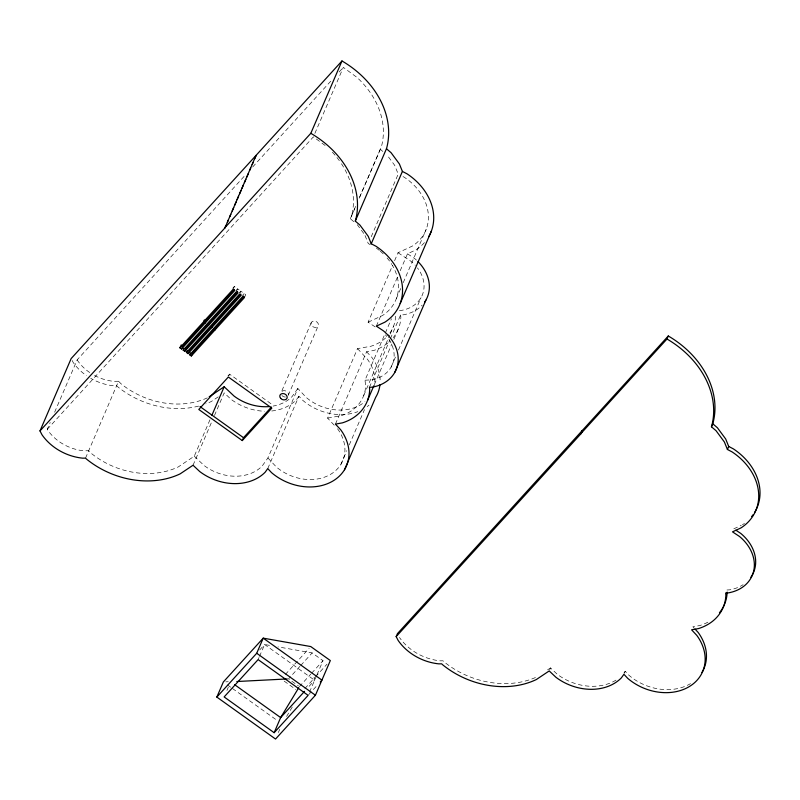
<?xml version="1.0" encoding="UTF-8"?>
<svg xmlns="http://www.w3.org/2000/svg" width="800" height="800" viewBox="0 0 800 800"><rect width="100%" height="100%" fill="white"/><g stroke="black" fill="none" stroke-linecap="round" stroke-linejoin="round"><path stroke-width="0.6" stroke-dasharray="4 3" d="M240.02 293.08L240.82 291.15L242.45 292.32M236.76 290.76L237.58 288.83L239.31 290.08M244.48 297.53L245.71 294.65L244.08 293.5L242.44 295.3M309.51 692.13L316.49 675.91M316.96 674.82L323.02 660.68L312.15 652.91L278.02 646.88M209.96 419.78L194.26 456.23L178.26 466.92A73.93 58.73 23.3 0 1 90.9 453.07L88.61 450.74L83.63 450.79A41.62 33.07 23.3 0 1 47.7 430.11L47.27 429.3L50.22 422.46M54.63 412.21L77.2 359.82L245.94 174.38M85.54 458.13L118.53 381.26L120.83 383.59A73.93 58.73 23.3 0 0 208.19 397.45M242.85 296.36L244.08 293.5M314.87 133.43L343.32 67.37L356.99 77.43A84.36 67.02 23.3 0 1 381.37 146.81L358.81 199.2M228.75 376.07L229.57 374.15L273.06 405.24M193.04 465.24L212.03 421.15M214.47 415.49L224.21 392.88L230.94 399.24A48.22 38.31 23.3 0 0 264.57 411.25M353.77 221.66L350.32 218.72L356.21 205.05M359.15 198.21L381.37 146.81M350.32 218.72L355.86 206.04M311.21 322.7L281.22 392.32A3.83 3.04 23.3 0 1 285.48 390.89A3.83 3.04 23.3 0 1 288.44 394.61M288.24 395.38L318.23 325.76A3.83 3.04 23.3 0 0 314.02 321.05A3.83 3.04 23.3 0 0 311.9 325.87A3.83 3.04 23.3 0 0 318.23 325.76M194.26 456.23L204.14 465.55A42.76 33.97 23.3 0 0 262.12 466.1L267.92 457.95L297.84 388.47L306.15 397.38A42.98 34.14 23.3 0 0 364.95 401.69M267.76 468.58L298.92 396.23L302.72 400.3A48.44 38.48 23.3 0 0 357.85 411.65M371.23 236.74L398.21 174.1L394.68 165.33L387.14 155.13M375.19 326.91L368.1 322.22L392.63 265.27M394.59 260.72L398.03 252.74L412.45 246.03A52.31 41.56 23.3 0 0 404.33 177.29L400.25 175.16M334.22 425.21L327.6 418.11L357.53 348.63L371.06 346.21A48.1 38.21 23.3 0 0 388.63 334.72M376.34 326.15L397.76 276.41M400.19 270.76L407.5 253.8L416.09 249.8A57.78 45.9 23.3 0 0 425.34 241.55M335.43 424.11L366.59 351.75L373.58 350.5A53.56 42.55 23.3 0 0 390.06 341.04M226.93 690.47L228.33 687.23M396.35 298.62L400.76 288.37M403.22 282.68L426.27 229.14M327.6 418.11L341.14 415.69A48.1 38.21 23.3 0 0 365.64 385.67L364.99 380.22L391.48 318.72M363.7 395.54L389.7 335.17M390.19 334.03L393.62 326.06M369.45 387.32L389.9 339.84M390.39 338.71L400.61 314.97L403.54 314.79A41.37 32.87 23.3 0 0 422.18 305.15M374.36 384.59L391.89 343.89M393.83 339.37L398.7 328.06M340.93 464.29L346.82 450.63M349.27 444.93L364.48 409.62M258.11 659.61L259.04 657.46M259.51 656.38L264.62 644.51L269.49 645.37M391.11 367.13L396.02 355.74M398.47 350.04L421.03 297.65M278.33 732.57L279.73 729.33M549.64 669.93L550.51 667.91L557.25 674.27A48.22 38.31 23.3 0 0 618.25 678.65M624.36 673.27L625.22 671.26L629.02 675.33A48.44 38.48 23.3 0 0 690.51 683.62M233.08 289.37L234.33 286.51L235.96 287.68M286.57 716.47L292.39 706.87M297.84 388.47L292.05 396.62A42.76 33.97 23.3 0 1 273.11 406.08M298.92 396.23L296.33 399.86A48.22 38.31 23.3 0 1 270.56 411.1M623.93 673.07L625.22 671.26M314 677.48L314.62 680.26L307.86 687.72M235.94 290.64L237.58 288.83M239.15 292.99L240.82 291.15M252.66 167L332.41 79.36M339.13 71.98L343.32 67.37M47.27 429.3L313.4 136.85L327.07 146.91M232.69 288.31L234.33 286.51M227.93 375.95L229.57 374.15M259.65 649.97L264.62 644.51L314.62 680.26M285.32 674.51L309.12 648.36M299.93 666.34L288.52 678.88L298.41 685.94M300.75 665.45L312.15 652.91M299.39 686.65L310.8 674.11M311.62 673.22L323.02 660.68M304.89 688.5L314.74 677.68M315.56 676.77L327.04 664.15M308.63 694.73L317.77 684.69M218.26 396.86L211.33 401.49A79.39 63.07 23.3 0 1 205.77 403.85M547.54 669.9L550.51 667.91M368.1 322.22L382.53 315.51A52.31 41.56 23.3 0 0 392.43 265.46M733.8 528.83L741.32 525.33M399.41 310.48L401.65 310.35A35.91 28.53 23.3 0 0 417.45 267.91M364.99 380.22L371.73 379.83A35.91 28.53 23.3 0 0 387.52 337.39M726.92 590L729.85 589.82A41.37 32.87 23.3 0 0 743.12 584.68M225.81 681.85L228.27 681.72M118.53 381.26L113.56 381.31A41.62 33.07 23.3 0 1 94.16 375.26M370.33 244.64L368.29 243.58L364.75 234.81M407.5 253.8L414.54 258.45A41.37 32.87 23.3 0 1 417.15 260.78M398.03 252.74L411.19 261.44A35.91 28.53 23.3 0 1 415.31 265.36M284.16 681.11L295.9 689.51M227.39 684.87L231.44 687.76M232.46 688.49L278 721.05M380.24 149.24L382.83 151.45M694.39 628.38L692.9 626.78L699.88 625.53A53.56 42.55 23.3 0 0 709.89 621.03M366.59 351.75L371.81 357.35A48.44 38.48 23.3 0 1 380.14 382.47M357.53 348.63L367.45 359.28A42.98 34.14 23.3 0 1 374.41 385.45M267.92 457.95L276.22 466.86A42.98 34.14 23.3 0 0 331.23 473.94A42.98 34.14 23.3 0 0 337.53 428.76M357.22 224.61L364.07 233.88M77.2 359.82L77.62 360.63A41.62 33.07 23.3 0 0 90.06 372.78M72.16 360.49L73.16 362.42A47.09 37.41 23.3 0 0 86.56 375.7M400.61 314.97L400.86 317.07A53.56 42.55 23.3 0 1 393.15 337.71M535.46 677.52A79.39 63.07 23.3 0 1 443.82 661.64L443.01 660.81L440.12 660.84A47.09 37.41 23.3 0 1 399.47 637.45M744.47 523.39A57.78 45.9 23.3 0 1 742.39 524.83M198.64 406.09A79.39 63.07 23.3 0 1 117.52 386.61L116.7 385.78L113.82 385.81A47.09 37.41 23.3 0 1 90.69 378.31M368.99 405.16A48.44 38.48 23.3 0 1 367.17 406.61M285.43 397.03A3.83 3.04 23.3 0 1 281.92 395.5M332.37 152.19A84.36 67.02 23.3 0 1 340.76 162.7M341.46 163.75A84.36 67.02 23.3 0 1 351.45 216.29M385.39 334.84A35.91 28.53 23.3 0 1 386.85 336.53M376.42 248.16A52.31 41.56 23.3 0 1 379.34 250.4M380.29 251.18A52.31 41.56 23.3 0 1 383.85 254.45M387.06 257.92A52.31 41.56 23.3 0 1 391.85 264.5M395.56 316.19A48.1 38.21 23.3 0 1 389.41 333.74"/><path stroke-width="1.2" d="M40 430.92L71.16 358.56L341.98 60.96A89.82 71.36 23.3 0 1 386.54 148.53L355.28 221.09L359.9 225.03L368.23 236.3L371.24 243.78L375.96 246.24A57.78 45.9 23.3 0 1 384.93 322.15L376.34 326.15L383.38 330.8A41.37 32.87 23.3 0 1 372.38 387.15L369.45 387.32L369.7 389.42A53.56 42.55 23.3 0 1 342.42 422.86L335.43 424.11L340.65 429.71A48.44 38.48 23.3 0 1 333.55 480.63A48.44 38.48 23.3 0 1 271.56 472.66L267.76 468.58L265.17 472.21A48.22 38.31 23.3 0 1 199.78 471.59L193.04 465.24L180.17 473.85A79.39 63.07 23.3 0 1 86.36 458.97L85.54 458.13L82.66 458.17A47.09 37.41 23.3 0 1 42 434.77L40 430.92L224.94 227.9L225.91 225.64M224.94 227.9L256.02 155.42M227.37 222.25L228.35 219.99M229.81 216.6L230.78 214.34M232.24 210.95L233.7 207.55M234.68 205.29L236.14 201.9M237.11 199.64L238.57 196.25M239.55 193.99L241.01 190.6M241.98 188.33L243.44 184.94M244.41 182.68L245.88 179.29M246.85 177.03L248.31 173.64M249.77 170.25L250.74 167.98M252.2 164.59L253.18 162.33M254.64 158.94L256.1 155.55M179.92 347.81L233.08 289.37L234.71 290.54L181.55 348.98L179.92 347.81L180.75 345.89M181.55 348.98L182.79 346.1L234.32 289.48M183.19 350.14L236.35 291.72L238.07 292.95L184.82 351.31L183.19 350.14L184.01 348.23M184.82 351.31L186.05 348.43L237.63 291.91M186.45 352.47L239.61 294.05L241.24 295.21L188.08 353.64L186.45 352.47L187.27 350.56M188.08 353.64L189.32 350.76L240.81 294.12M203.55 321.84L204.38 319.93M189.71 354.81L242.85 296.36L244.48 297.53L191.34 355.97L189.71 354.81L190.53 352.89M205.18 323.01L206.42 320.14M191.34 355.97L192.58 353.08L244.07 296.45M208.45 325.34L209.69 322.45M211.71 327.67L212.95 324.8M214.97 330L216.21 327.13M224.86 227.77L310.82 133.31L341.98 60.96M211.92 415.22L224.18 386.75L234.06 396.07A42.76 33.97 23.3 0 0 269.66 406.54M242.28 440.57L271.82 408.11L228.34 377.03L198.8 409.48L242.28 440.57L243.52 437.7L271.42 407.04M371.24 243.78L402.4 171.42L399.39 163.95L391.06 152.68L386.45 148.74M216.84 697.08L223.35 681.97L263.22 638.15L310.76 646.56L330.33 660.55L315.42 695.23L275.54 739.04L216.84 697.08L256.72 653.26L263.22 638.15L321.92 680.12L320.26 681.95M400.19 303.5L431.35 231.15M367.54 400.41L373.87 385.72M344.48 469.76L375.64 397.41A48.44 38.48 23.3 0 0 379.96 384.75M394.71 372.52L425.88 300.16M274.15 732.69L308.12 695.36L258.11 659.61L224.14 696.94L274.15 732.69L280.65 717.59L298.75 687.72M396.17 636.61L397.47 633.59L668.29 335.99A89.82 71.36 23.3 0 1 712.85 423.56L711.45 426.79L716.07 430.73L724.39 442L727.41 449.47L732.12 451.93A57.78 45.9 23.3 0 1 741.09 527.85L732.5 531.85L739.54 536.5A41.37 32.87 23.3 0 1 728.55 592.84L725.62 593.02L725.87 595.12A53.56 42.55 23.3 0 1 698.58 628.55L691.6 629.8L696.82 635.41A48.44 38.48 23.3 0 1 689.72 686.33A48.44 38.48 23.3 0 1 627.72 678.35L623.92 674.28L621.34 677.91A48.22 38.31 23.3 0 1 555.95 677.29L549.21 670.93L536.34 679.54A79.39 63.07 23.3 0 1 442.52 664.67L441.7 663.83L438.82 663.86A47.09 37.41 23.3 0 1 398.17 640.47L396.17 636.61L581.11 433.6L582.41 430.58M580.66 433.87L581.96 430.85M581.11 433.6L582.33 430.45M581.02 433.47L666.99 339.01L668.29 335.99M727.41 449.47L728.71 446.45L725.69 438.98L717.37 427.71L712.75 423.77M355.28 221.09L355.38 220.88A89.82 71.36 23.3 0 0 310.82 133.31M711.45 426.79L711.55 426.58A89.82 71.36 23.3 0 0 666.99 339.01M211.58 320.38L237.53 291.84M304.56 691.34L280.65 717.59L234.65 684.7M209.19 396.78L224.18 386.75M236.81 681.52L287.29 678.94M402.4 171.42L407.12 173.88A57.78 45.9 23.3 0 1 428.78 236.58M728.71 446.45L733.42 448.91A57.78 45.9 23.3 0 1 754.47 512.65M735.82 530.16L740.84 533.48A41.37 32.87 23.3 0 1 750.86 577.27M181.16 344.94L182.79 346.1M200.04 406.61L243.52 437.7M256.72 653.26L315.42 695.23M695.13 629.18L698.12 632.39A48.44 38.48 23.3 0 1 701.95 672.44M753.12 514.67A57.78 45.9 23.3 0 1 751.65 516.58M727.17 592.1A53.56 42.55 23.3 0 1 719.45 612.74M417.98 261.59A41.37 32.87 23.3 0 1 424.55 302.24M280.68 398.37A3.83 3.04 23.3 0 0 287 398.26A3.83 3.04 23.3 0 0 282.8 393.55A3.83 3.04 23.3 0 0 280.68 398.37"/></g></svg>
